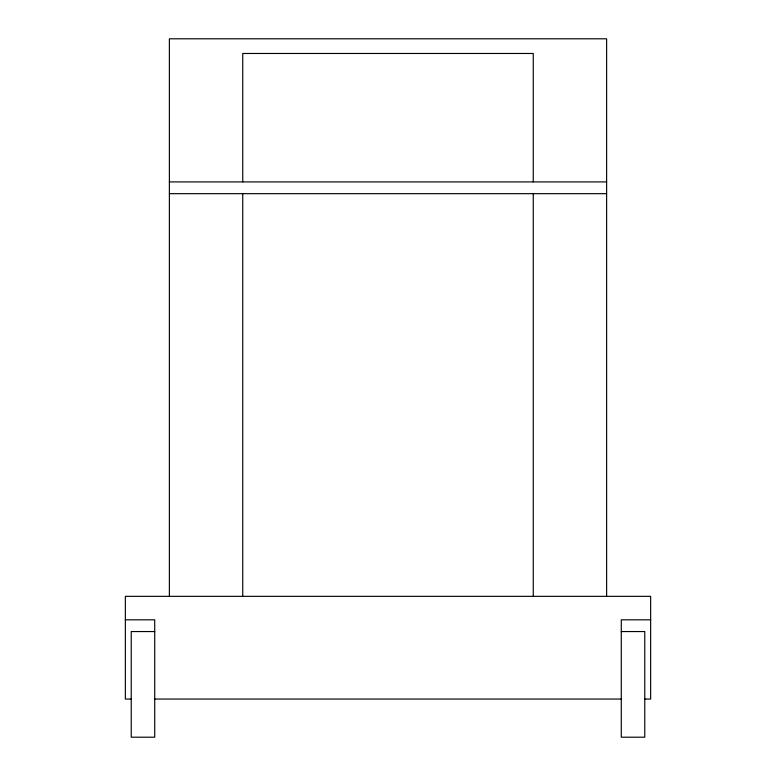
<?xml version="1.0" encoding="UTF-8"?>
<svg xmlns="http://www.w3.org/2000/svg" width="776" height="776" viewBox="0 0 776 776"><rect width="100%" height="100%" fill="white"/><g stroke="black" fill="none" stroke-linecap="round" stroke-linejoin="round"><path stroke-width="1.16" d="M169.381 181.914L606.619 181.914M169.381 193.661L606.619 193.661M125.363 619.82L154.715 619.82L154.715 737.2L131.231 737.2L131.231 631.557L154.715 631.557M650.637 619.82L621.285 619.82L621.285 737.2L644.769 737.2L644.769 631.557L621.285 631.557M131.416 699.05L125.363 699.05L125.363 596.346L650.637 596.346L650.637 699.05L644.584 699.05M154.414 699.05L621.586 699.05M606.619 596.346L606.619 38.8L169.381 38.8L169.381 596.346M533.257 181.924L533.257 53.476L242.743 53.476L242.743 181.924M533.257 193.661L533.257 596.346M242.743 193.661L242.743 596.346"/></g></svg>
